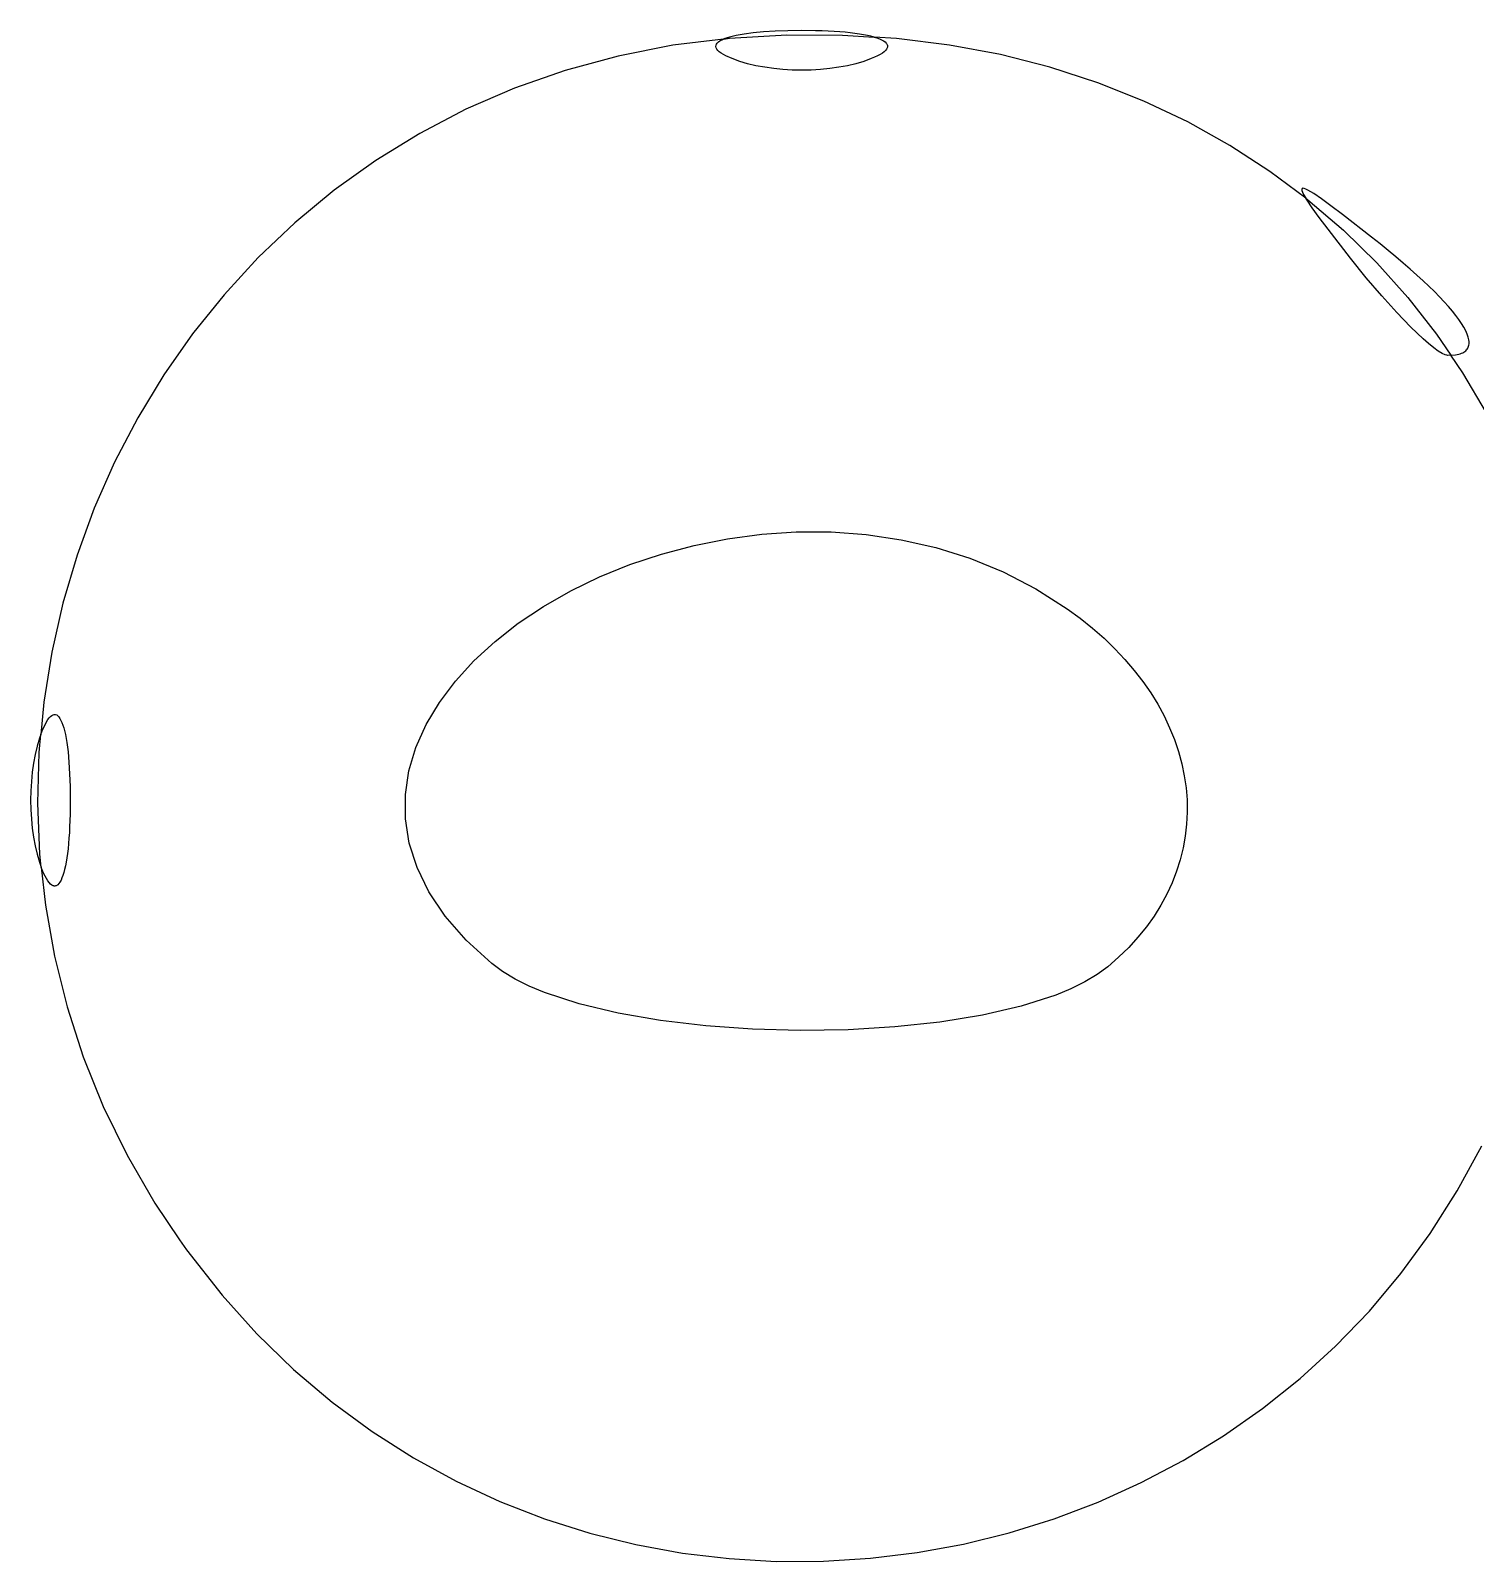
# Model space of a CAD drawing. Extents: x 70.3 to 133.4, y -81.7 to -32.
# Drawn here: x 76.3168 to 76.523, y -65.2106 to -64.9921 of the extents above; entities that cross this region are included whole.
import ezdxf

# ---------------------------------------------------------------- set-up
doc = ezdxf.new("R2010")
doc.units = 0
doc.layers.add('BLACK', color=7, linetype='CONTINUOUS')

msp = doc.modelspace()

# ---------------------------------------------------------------- linework, layer by layer
at = {"layer": 'BLACK', "linetype": 'CONTINUOUS'}
for p, q in [((76.423064, -64.992146), (76.421412, -64.992246)), ((76.424878, -64.992086), (76.423064, -64.992146)), ((76.426848, -64.992065), (76.424878, -64.992086)), ((76.428818, -64.992086), (76.426848, -64.992065)), ((76.429745, -64.992111), (76.428818, -64.992086)), ((76.430632, -64.992146), (76.429745, -64.992111)), ((76.431478, -64.992191), (76.430632, -64.992146)), ((76.432284, -64.992246), (76.431478, -64.992191)), ((76.408448, -64.99416), (76.400621, -64.995695)), ((76.415693, -64.993268), (76.408448, -64.99416)), ((76.414599, -64.994337), (76.414611, -64.994164)), ((76.41464, -64.994514), (76.414599, -64.994337)), ((76.414611, -64.994164), (76.414675, -64.993996)), ((76.414675, -64.993996), (76.41479, -64.993834)), ((76.41479, -64.993834), (76.414955, -64.993677)), ((76.414955, -64.993677), (76.41517, -64.993526)), ((76.41517, -64.993526), (76.415693, -64.993268)), ((76.415693, -64.993268), (76.416555, -64.993162)), ((76.415748, -64.993241), (76.415693, -64.993268)), ((76.416517, -64.992982), (76.415748, -64.993241)), ((76.417474, -64.992751), (76.416517, -64.992982)), ((76.416555, -64.993162), (76.424699, -64.992689)), ((76.418611, -64.99255), (76.417474, -64.992751)), ((76.419926, -64.992381), (76.418611, -64.99255)), ((76.421412, -64.992246), (76.419926, -64.992381)), ((76.424699, -64.992689), (76.432649, -64.992702)), ((76.433048, -64.992309), (76.432284, -64.992246)), ((76.432649, -64.992702), (76.437184, -64.992984)), ((76.43377, -64.992381), (76.433048, -64.992309)), ((76.434449, -64.992461), (76.43377, -64.992381)), ((76.435084, -64.99255), (76.434449, -64.992461)), ((76.435676, -64.992647), (76.435084, -64.99255)), ((76.436222, -64.992751), (76.435676, -64.992647)), ((76.436723, -64.992863), (76.436222, -64.992751)), ((76.437179, -64.992982), (76.436723, -64.992863)), ((76.437184, -64.992984), (76.437179, -64.992982)), ((76.437184, -64.992984), (76.437587, -64.993108)), ((76.440394, -64.993184), (76.437184, -64.992984)), ((76.437587, -64.993108), (76.437948, -64.993241)), ((76.437948, -64.993241), (76.438261, -64.99338)), ((76.438261, -64.99338), (76.438526, -64.993526)), ((76.438526, -64.993526), (76.438741, -64.993677)), ((76.438741, -64.993677), (76.438906, -64.993834)), ((76.438906, -64.993834), (76.43897, -64.993915)), ((76.43897, -64.993915), (76.439021, -64.993996)), ((76.439021, -64.993996), (76.43906, -64.99408)), ((76.43906, -64.99408), (76.439085, -64.994164)), ((76.439097, -64.994337), (76.439083, -64.994425)), ((76.439085, -64.994164), (76.439098, -64.99425)), ((76.439098, -64.99425), (76.439097, -64.994337)), ((76.447924, -64.99412), (76.440394, -64.993184)), ((76.455227, -64.995497), (76.447924, -64.99412)), ((76.400621, -64.995695), (76.393083, -64.997745)), ((76.414733, -64.994696), (76.41464, -64.994514)), ((76.41488, -64.994881), (76.414733, -64.994696)), ((76.415082, -64.995071), (76.41488, -64.994881)), ((76.415338, -64.995264), (76.415082, -64.995071)), ((76.416019, -64.995661), (76.415338, -64.995264)), ((76.416926, -64.996068), (76.416019, -64.995661)), ((76.417989, -64.996455), (76.416926, -64.996068)), ((76.419122, -64.996791), (76.417989, -64.996455)), ((76.435708, -64.996455), (76.434574, -64.996791)), ((76.43677, -64.996068), (76.435708, -64.996455)), ((76.437253, -64.995863), (76.43677, -64.996068)), ((76.437678, -64.995661), (76.437253, -64.995863)), ((76.438046, -64.995461), (76.437678, -64.995661)), ((76.438358, -64.995264), (76.438046, -64.995461)), ((76.438614, -64.995071), (76.438358, -64.995264)), ((76.438816, -64.994881), (76.438614, -64.995071)), ((76.438963, -64.994696), (76.438816, -64.994881)), ((76.439016, -64.994604), (76.438963, -64.994696)), ((76.439057, -64.994514), (76.439016, -64.994604)), ((76.439083, -64.994425), (76.439057, -64.994514)), ((76.462293, -64.997299), (76.455227, -64.995497)), ((76.393083, -64.997745), (76.385844, -65.000285)), ((76.420316, -64.997075), (76.419122, -64.996791)), ((76.421562, -64.997307), (76.420316, -64.997075)), ((76.422848, -64.997488), (76.421562, -64.997307)), ((76.424164, -64.997617), (76.422848, -64.997488)), ((76.425501, -64.997694), (76.424164, -64.997617)), ((76.426848, -64.99772), (76.425501, -64.997694)), ((76.428195, -64.997694), (76.426848, -64.99772)), ((76.429532, -64.997617), (76.428195, -64.997694)), ((76.430849, -64.997488), (76.429532, -64.997617)), ((76.432135, -64.997307), (76.430849, -64.997488)), ((76.43338, -64.997075), (76.432135, -64.997307)), ((76.434574, -64.996791), (76.43338, -64.997075)), ((76.46911, -64.999512), (76.462293, -64.997299)), ((76.385844, -65.000285), (76.378914, -65.003291)), ((76.475669, -65.002119), (76.46911, -64.999512)), ((76.481957, -65.005107), (76.475669, -65.002119)), ((76.378914, -65.003291), (76.372302, -65.006739)), ((76.487965, -65.00846), (76.481957, -65.005107)), ((76.372302, -65.006739), (76.366019, -65.010605)), ((76.49368, -65.012164), (76.487965, -65.00846)), ((76.366019, -65.010605), (76.360074, -65.014864)), ((76.498827, -65.016005), (76.49368, -65.012164)), ((76.360074, -65.014864), (76.354477, -65.019493)), ((76.498285, -65.014624), (76.498241, -65.014734)), ((76.498241, -65.014734), (76.498263, -65.01491)), ((76.498263, -65.01491), (76.498349, -65.015152)), ((76.498395, -65.01458), (76.498285, -65.014624)), ((76.498349, -65.015152), (76.4985, -65.015462)), ((76.498571, -65.014601), (76.498395, -65.01458)), ((76.4985, -65.015462), (76.498827, -65.016005)), ((76.498814, -65.014688), (76.498571, -65.014601)), ((76.499123, -65.014839), (76.498814, -65.014688)), ((76.498995, -65.016284), (76.498827, -65.016005)), ((76.498827, -65.016005), (76.499093, -65.016204)), ((76.499093, -65.016204), (76.504193, -65.020564)), ((76.499945, -65.015333), (76.499123, -65.014839)), ((76.50104, -65.016081), (76.499945, -65.015333)), ((76.50241, -65.01708), (76.50104, -65.016081)), ((76.499743, -65.017378), (76.498995, -65.016284)), ((76.500742, -65.018748), (76.499743, -65.017378)), ((76.504059, -65.018327), (76.50241, -65.01708)), ((76.508207, -65.021549), (76.504059, -65.018327)), ((76.354477, -65.019493), (76.349237, -65.024468)), ((76.501988, -65.020398), (76.500742, -65.018748)), ((76.505211, -65.024546), (76.501988, -65.020398)), ((76.504193, -65.020564), (76.508968, -65.02523)), ((76.50942, -65.02251), (76.508207, -65.021549)), ((76.51058, -65.023447), (76.50942, -65.02251)), ((76.349237, -65.024468), (76.344364, -65.029764)), ((76.50746, -65.027336), (76.505211, -65.024546)), ((76.511687, -65.024361), (76.51058, -65.023447)), ((76.51274, -65.025252), (76.511687, -65.024361)), ((76.508968, -65.02523), (76.513407, -65.030187)), ((76.513738, -65.026117), (76.51274, -65.025252)), ((76.514682, -65.026958), (76.513738, -65.026117)), ((76.515572, -65.027773), (76.514682, -65.026958)), ((76.509677, -65.029939), (76.50746, -65.027336)), ((76.516406, -65.028562), (76.515572, -65.027773)), ((76.517185, -65.029325), (76.516406, -65.028562)), ((76.517909, -65.03006), (76.517185, -65.029325)), ((76.344364, -65.029764), (76.339868, -65.035357)), ((76.511804, -65.032298), (76.509677, -65.029939)), ((76.513407, -65.030187), (76.517501, -65.03542)), ((76.518576, -65.030769), (76.517909, -65.03006)), ((76.519187, -65.031449), (76.518576, -65.030769)), ((76.519742, -65.032101), (76.519187, -65.031449)), ((76.513785, -65.034356), (76.511804, -65.032298)), ((76.520239, -65.032724), (76.519742, -65.032101)), ((76.52068, -65.033317), (76.520239, -65.032724)), ((76.521062, -65.033881), (76.52068, -65.033317)), ((76.339868, -65.035357), (76.335759, -65.041224)), ((76.514702, -65.035254), (76.513785, -65.034356)), ((76.515562, -65.036056), (76.514702, -65.035254)), ((76.517501, -65.03542), (76.519542, -65.038422)), ((76.521387, -65.034414), (76.521062, -65.033881)), ((76.521654, -65.034917), (76.521387, -65.034414)), ((76.521862, -65.035388), (76.521654, -65.034917)), ((76.522012, -65.035827), (76.521862, -65.035388)), ((76.522102, -65.036234), (76.522012, -65.035827)), ((76.516356, -65.036753), (76.515562, -65.036056)), ((76.517078, -65.03734), (76.516356, -65.036753)), ((76.517721, -65.037809), (76.517078, -65.03734)), ((76.518277, -65.038153), (76.517721, -65.037809)), ((76.521051, -65.038136), (76.521225, -65.038057)), ((76.521225, -65.038057), (76.521384, -65.037969)), ((76.521384, -65.037969), (76.521527, -65.037872)), ((76.521527, -65.037872), (76.521655, -65.037766)), ((76.521655, -65.037766), (76.521767, -65.037652)), ((76.521767, -65.037652), (76.521865, -65.037528)), ((76.521865, -65.037528), (76.521947, -65.037396)), ((76.521947, -65.037396), (76.522014, -65.037256)), ((76.522014, -65.037256), (76.522067, -65.037107)), ((76.522067, -65.037107), (76.522104, -65.036949)), ((76.522125, -65.036425), (76.522102, -65.036234)), ((76.522104, -65.036949), (76.522126, -65.036783)), ((76.522133, -65.036608), (76.522125, -65.036425)), ((76.522126, -65.036783), (76.522133, -65.036608)), ((76.518739, -65.038364), (76.518277, -65.038153)), ((76.518933, -65.038418), (76.518739, -65.038364)), ((76.519101, -65.038436), (76.518933, -65.038418)), ((76.519542, -65.038422), (76.519101, -65.038436)), ((76.519542, -65.038422), (76.519682, -65.038417)), ((76.521237, -65.040914), (76.519542, -65.038422)), ((76.519682, -65.038417), (76.520201, -65.03836)), ((76.520201, -65.03836), (76.520657, -65.038267)), ((76.520657, -65.038267), (76.520862, -65.038206)), ((76.520862, -65.038206), (76.521051, -65.038136)), ((76.335759, -65.041224), (76.332046, -65.04734)), ((76.524605, -65.046654), (76.521237, -65.040914)), ((76.332046, -65.04734), (76.32874, -65.053682)), ((76.32874, -65.053682), (76.325849, -65.060224)), ((76.325849, -65.060224), (76.323383, -65.066944)), ((76.416255, -65.064605), (76.42113, -65.063957)), ((76.42113, -65.063957), (76.426075, -65.06363)), ((76.426075, -65.06363), (76.43106, -65.063641)), ((76.43106, -65.063641), (76.436058, -65.064006)), ((76.436058, -65.064006), (76.441041, -65.064743)), ((76.406822, -65.066793), (76.411476, -65.065556)), ((76.411476, -65.065556), (76.416255, -65.064605)), ((76.441041, -65.064743), (76.445983, -65.065869)), ((76.445983, -65.065869), (76.450854, -65.067401)), ((76.323383, -65.066944), (76.321353, -65.073816)), ((76.397997, -65.070058), (76.40232, -65.068299)), ((76.40232, -65.068299), (76.406822, -65.066793)), ((76.450854, -65.067401), (76.455627, -65.069356)), ((76.393882, -65.072051), (76.397997, -65.070058)), ((76.455627, -65.069356), (76.460275, -65.071752)), ((76.390003, -65.074261), (76.393882, -65.072051)), ((76.460275, -65.071752), (76.464769, -65.074605)), ((76.321353, -65.073816), (76.319768, -65.080818)), ((76.386386, -65.076673), (76.390003, -65.074261)), ((76.464769, -65.074605), (76.466625, -65.075966)), ((76.383061, -65.079268), (76.386386, -65.076673)), ((76.466625, -65.075966), (76.468377, -65.077372)), ((76.468377, -65.077372), (76.470023, -65.078822)), ((76.380054, -65.082029), (76.383061, -65.079268)), ((76.470023, -65.078822), (76.471565, -65.080311)), ((76.319768, -65.080818), (76.318638, -65.087924)), ((76.471565, -65.080311), (76.473, -65.081838)), ((76.377394, -65.084939), (76.380054, -65.082029)), ((76.473, -65.081838), (76.47433, -65.083397)), ((76.47433, -65.083397), (76.475553, -65.084988)), ((76.375108, -65.087981), (76.377394, -65.084939)), ((76.475553, -65.084988), (76.47667, -65.086606)), ((76.318638, -65.087924), (76.318209, -65.092548)), ((76.373225, -65.091139), (76.375108, -65.087981)), ((76.47667, -65.086606), (76.477679, -65.088248)), ((76.477679, -65.088248), (76.478581, -65.089912)), ((76.318811, -65.091106), (76.319208, -65.090426)), ((76.319208, -65.090426), (76.319401, -65.09017)), ((76.319401, -65.09017), (76.319591, -65.089968)), ((76.319591, -65.089968), (76.319777, -65.089821)), ((76.319777, -65.089821), (76.319958, -65.089728)), ((76.319958, -65.089728), (76.320135, -65.089687)), ((76.320135, -65.089687), (76.320308, -65.089699)), ((76.320308, -65.089699), (76.320476, -65.089763)), ((76.320476, -65.089763), (76.320638, -65.089878)), ((76.320638, -65.089878), (76.320795, -65.090043)), ((76.320795, -65.090043), (76.320946, -65.090259)), ((76.320946, -65.090259), (76.321231, -65.090836)), ((76.478581, -65.089912), (76.479375, -65.091594)), ((76.317972, -65.095111), (76.318209, -65.092548)), ((76.318209, -65.092548), (76.318017, -65.093076)), ((76.318209, -65.092548), (76.318404, -65.092014)), ((76.318404, -65.092014), (76.318811, -65.091106)), ((76.321231, -65.090836), (76.32149, -65.091606)), ((76.32149, -65.091606), (76.321721, -65.092562)), ((76.321721, -65.092562), (76.321922, -65.0937)), ((76.371771, -65.094394), (76.373225, -65.091139)), ((76.479375, -65.091594), (76.480061, -65.093292)), ((76.317681, -65.09421), (76.317397, -65.095404)), ((76.318017, -65.093076), (76.317681, -65.09421)), ((76.321922, -65.0937), (76.322091, -65.095014)), ((76.370774, -65.09773), (76.371771, -65.094394)), ((76.480061, -65.093292), (76.480639, -65.095001)), ((76.317165, -65.09665), (76.316985, -65.097936)), ((76.317397, -65.095404), (76.317165, -65.09665)), ((76.31778, -65.102354), (76.317972, -65.095111)), ((76.322091, -65.095014), (76.322226, -65.0965)), ((76.322226, -65.0965), (76.322326, -65.098153)), ((76.480639, -65.095001), (76.481108, -65.09672)), ((76.481108, -65.09672), (76.481468, -65.098445)), ((76.316856, -65.099252), (76.316778, -65.100589)), ((76.316985, -65.097936), (76.316856, -65.099252)), ((76.322326, -65.098153), (76.322387, -65.099966)), ((76.370263, -65.101129), (76.370774, -65.09773)), ((76.481468, -65.098445), (76.481718, -65.100172)), ((76.316778, -65.100589), (76.316752, -65.101936)), ((76.322387, -65.099966), (76.322407, -65.101936)), ((76.370266, -65.104575), (76.370263, -65.101129)), ((76.481718, -65.100172), (76.481858, -65.1019)), ((76.316752, -65.101936), (76.316778, -65.103283)), ((76.316778, -65.103283), (76.316856, -65.10462)), ((76.318072, -65.109631), (76.31778, -65.102354)), ((76.322407, -65.101936), (76.322387, -65.103906)), ((76.481889, -65.103624), (76.481808, -65.105343)), ((76.481858, -65.1019), (76.481889, -65.103624)), ((76.316856, -65.10462), (76.316985, -65.105937)), ((76.322326, -65.10572), (76.322281, -65.106567)), ((76.322361, -65.104833), (76.322326, -65.10572)), ((76.322387, -65.103906), (76.322361, -65.104833)), ((76.370809, -65.10805), (76.370266, -65.104575)), ((76.481808, -65.105343), (76.481617, -65.107051)), ((76.316985, -65.105937), (76.317165, -65.107223)), ((76.317165, -65.107223), (76.317397, -65.108468)), ((76.322226, -65.107372), (76.322163, -65.108136)), ((76.322281, -65.106567), (76.322226, -65.107372)), ((76.481617, -65.107051), (76.481315, -65.108748)), ((76.317397, -65.108468), (76.317681, -65.109663)), ((76.317681, -65.109663), (76.318017, -65.110796)), ((76.318274, -65.111502), (76.318072, -65.109631)), ((76.321922, -65.110173), (76.321825, -65.110764)), ((76.322011, -65.109537), (76.321922, -65.110173)), ((76.322091, -65.108858), (76.322011, -65.109537)), ((76.322163, -65.108136), (76.322091, -65.108858)), ((76.371921, -65.111537), (76.370809, -65.10805)), ((76.481315, -65.108748), (76.480901, -65.110429)), ((76.318017, -65.110796), (76.318274, -65.111502)), ((76.318404, -65.111858), (76.318274, -65.111502)), ((76.318274, -65.111502), (76.318858, -65.116915)), ((76.318609, -65.112341), (76.318404, -65.111858)), ((76.318811, -65.112766), (76.318609, -65.112341)), ((76.32149, -65.112267), (76.321364, -65.112675)), ((76.321609, -65.111812), (76.32149, -65.112267)), ((76.321721, -65.111311), (76.321609, -65.111812)), ((76.321825, -65.110764), (76.321721, -65.111311)), ((76.373629, -65.11502), (76.371921, -65.111537)), ((76.480375, -65.112091), (76.479736, -65.113732)), ((76.480901, -65.110429), (76.480375, -65.112091)), ((76.319011, -65.113134), (76.318811, -65.112766)), ((76.319208, -65.113446), (76.319011, -65.113134)), ((76.319401, -65.113703), (76.319208, -65.113446)), ((76.319591, -65.113904), (76.319401, -65.113703)), ((76.319777, -65.114051), (76.319591, -65.113904)), ((76.319868, -65.114105), (76.319777, -65.114051)), ((76.319958, -65.114145), (76.319868, -65.114105)), ((76.320047, -65.114172), (76.319958, -65.114145)), ((76.320135, -65.114185), (76.320047, -65.114172)), ((76.320222, -65.114186), (76.320135, -65.114185)), ((76.320308, -65.114173), (76.320222, -65.114186)), ((76.320392, -65.114148), (76.320308, -65.114173)), ((76.320476, -65.11411), (76.320392, -65.114148)), ((76.320557, -65.114059), (76.320476, -65.11411)), ((76.320638, -65.113995), (76.320557, -65.114059)), ((76.320795, -65.113829), (76.320638, -65.113995)), ((76.320946, -65.113614), (76.320795, -65.113829)), ((76.321092, -65.11335), (76.320946, -65.113614)), ((76.321231, -65.113036), (76.321092, -65.11335)), ((76.321364, -65.112675), (76.321231, -65.113036)), ((76.479736, -65.113732), (76.478985, -65.115348)), ((76.375961, -65.11848), (76.373629, -65.11502)), ((76.478985, -65.115348), (76.478122, -65.116937)), ((76.318858, -65.116915), (76.320147, -65.124184)), ((76.378946, -65.121901), (76.375961, -65.11848)), ((76.477145, -65.118495), (76.476054, -65.120018)), ((76.478122, -65.116937), (76.477145, -65.118495)), ((76.476054, -65.120018), (76.474849, -65.121505)), ((76.382611, -65.125266), (76.378946, -65.121901)), ((76.47353, -65.122952), (76.472096, -65.124355)), ((76.474849, -65.121505), (76.47353, -65.122952)), ((76.320147, -65.124184), (76.321949, -65.131414)), ((76.384148, -65.126404), (76.382611, -65.125266)), ((76.472096, -65.124355), (76.470547, -65.125713)), ((76.38592, -65.12747), (76.384148, -65.126404)), ((76.387913, -65.128465), (76.38592, -65.12747)), ((76.469026, -65.126835), (76.467269, -65.127884)), ((76.470547, -65.125713), (76.469026, -65.126835)), ((76.390109, -65.129387), (76.387913, -65.128465)), ((76.39505, -65.131016), (76.390109, -65.129387)), ((76.463109, -65.129758), (76.458191, -65.131337)), ((76.465292, -65.128858), (76.463109, -65.129758)), ((76.467269, -65.127884), (76.465292, -65.128858)), ((76.321949, -65.131414), (76.324274, -65.13858)), ((76.400619, -65.132357), (76.39505, -65.131016)), ((76.458191, -65.131337), (76.452642, -65.132621)), ((76.406689, -65.133408), (76.400619, -65.132357)), ((76.413134, -65.13417), (76.406689, -65.133408)), ((76.419829, -65.134642), (76.413134, -65.13417)), ((76.446587, -65.133611), (76.440152, -65.134307)), ((76.452642, -65.132621), (76.446587, -65.133611)), ((76.426648, -65.134822), (76.419829, -65.134642)), ((76.433464, -65.134711), (76.426648, -65.134822)), ((76.440152, -65.134307), (76.433464, -65.134711)), ((76.324274, -65.13858), (76.327131, -65.145658)), ((76.327131, -65.145658), (76.33053, -65.152624)), ((76.520442, -65.157709), (76.523928, -65.151285)), ((76.33053, -65.152624), (76.334482, -65.159454)), ((76.516593, -65.163782), (76.520442, -65.157709)), ((76.334482, -65.159454), (76.338016, -65.164678)), ((76.338016, -65.164678), (76.338995, -65.166124)), ((76.512402, -65.169501), (76.516593, -65.163782)), ((76.338995, -65.166124), (76.34408, -65.17261)), ((76.50789, -65.174864), (76.512402, -65.169501)), ((76.34408, -65.17261), (76.34906, -65.17814)), ((76.50308, -65.179867), (76.50789, -65.174864)), ((76.34906, -65.17814), (76.354305, -65.183222)), ((76.497993, -65.184506), (76.50308, -65.179867)), ((76.354305, -65.183222), (76.359791, -65.187862)), ((76.492651, -65.188778), (76.497993, -65.184506)), ((76.359791, -65.187862), (76.365499, -65.192061)), ((76.487075, -65.19268), (76.492651, -65.188778)), ((76.365499, -65.192061), (76.371405, -65.195824)), ((76.481287, -65.196208), (76.487075, -65.19268)), ((76.371405, -65.195824), (76.377488, -65.199154)), ((76.475308, -65.199359), (76.481287, -65.196208)), ((76.377488, -65.199154), (76.383727, -65.202053)), ((76.469161, -65.202131), (76.475308, -65.199359)), ((76.383727, -65.202053), (76.390101, -65.204526)), ((76.462867, -65.204519), (76.469161, -65.202131)), ((76.390101, -65.204526), (76.396586, -65.206576)), ((76.456447, -65.20652), (76.462867, -65.204519)), ((76.396586, -65.206576), (76.403163, -65.208205)), ((76.403163, -65.208205), (76.409808, -65.209418)), ((76.443316, -65.209348), (76.449923, -65.208131)), ((76.449923, -65.208131), (76.456447, -65.20652)), ((76.409808, -65.209418), (76.416501, -65.210218)), ((76.416501, -65.210218), (76.42322, -65.210607)), ((76.42322, -65.210607), (76.429944, -65.21059)), ((76.429944, -65.21059), (76.43665, -65.210169)), ((76.43665, -65.210169), (76.443316, -65.209348))]:
    msp.add_line(p, q, dxfattribs=at)

doc.saveas('drawing.dxf')
